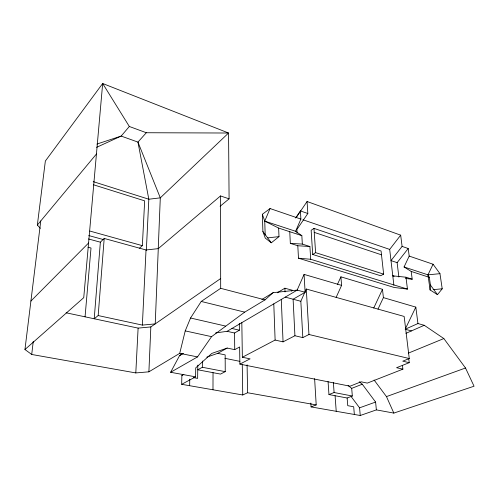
<?xml version="1.0" encoding="UTF-8"?>
<svg xmlns="http://www.w3.org/2000/svg" width="499" height="499" viewBox="0 0 499 499"><rect width="100%" height="100%" fill="white"/><g stroke="black" fill="none" stroke-linecap="round" stroke-linejoin="round"><path stroke-width="0.75" d="M212.986 389.775L213.036 372.666M206.792 357.172L217.707 353.348L225.168 354.883L225.242 371.661L220.533 374.088L197.747 369.784L202.344 367.27L202.407 361.033M197.81 365.137L197.641 378.385L193.369 377.606M183.014 374.5L181.873 375.516L181.673 384.311L195.608 376.851L195.733 367.857L211.819 353.411L227.201 348.059L234.73 349.656L239.639 346.973L239.876 364.114L350.024 386.201L361.076 381.81L367.32 383.101L402.905 369.16L402.456 365.343M189.657 385.702L189.77 379.146M158.277 248.639L155.226 323.895L142.358 325.099L98.178 315.561L94.205 318.774L100.361 242.19L104.191 238.441L146.032 249.968L158.277 248.639L220.508 195.939L229.091 198.839L228.567 133.021L102.675 83.501L45.353 161.034L37.35 225.055L40.332 228.317M158.245 248.483L160.298 197.853L137.949 142.096L121.163 136.077L96.875 144.074M40.762 220.957L24.95 349.518L31.711 354.471L135.803 372.928L148.895 371.824L150.841 326.926L220.664 278.542M142.358 325.099L146.032 249.968M146.326 250.554L148.821 199.22L137.949 142.096L146.313 132.734L228.567 133.021L160.298 197.853L148.821 199.22L93.201 181.63M135.803 372.928L138.111 328.111L66.118 312.798M139.508 248.171L142.358 245.658L144.666 200.847L93.357 184.736M409.199 256.081L433.063 264.233L439.962 273.664L442.214 288.796L437.473 294.647L430.094 289.956L430.425 285.029L429.34 277.357L427.967 274.843L404.059 266.971L409.199 256.081L408.213 248.527L402.094 246.394L400.678 235.16L307.072 201.515L296.263 217.489M98.178 315.561L104.191 238.441M85.061 316.828L91.011 248.009L88.011 247.217M31.711 354.471L33.265 341.366M148.895 371.824L179.715 353.348L185.229 330.893L190.549 318.013L201.222 301.452L220.683 288.322L265.013 299.88L273.146 292.657L297.211 290.1L305.12 292.289L304.084 274.4L341.597 285.384L336.133 297.379M265.194 235.035L264.744 221.119L270.065 208.545L300.891 219.08L295.595 231.274L301.845 235.659L302.332 244.092L309.898 246.512L310.702 259.28L407.465 289.108L405.968 277.213L392.782 275.841L394.154 276.278M297.186 290L304.084 274.4M241.822 322.66L242.358 357.259L275.117 340.05L283.058 341.859L294.921 335.746L302.818 337.605L300.835 301.29L306.292 289.021L404.146 316.441L409.255 358.55L402.768 361.164L409.224 362.686L408.768 358.881M337.393 284.542L340.892 276.833L382.49 289.333L383.394 297.622L377.999 309.112M373.745 308.014L382.49 289.333M430.094 289.956L427.967 274.843L433.063 264.233M405.512 328.542L415.817 307.122L383.394 297.622M195.608 376.851L170.621 372.285L179.503 355.731L181.848 353.722M295.626 218.007L300.417 210.927L307.827 213.51L296.911 229.465L297.117 233.145M170.621 372.285L197.523 356.904L211.57 336.657L244.703 312.137L265.013 299.88M393.886 285.285L389.688 249.413L400.678 235.16M402.094 246.394L391.004 260.621L397.123 262.649L398.863 277.039M397.123 262.649L408.213 248.527M37.35 225.055L96.444 153.998M146.313 132.734L129.328 126.484L121.163 136.077L96.581 147.342M30.913 301.047L88.573 243.025M24.95 349.518L83.745 297.66L102.675 83.501L129.328 126.484M220.109 206.274L229.091 198.839M262.355 214.277L262.892 231.486L265.293 238.123L271.319 242.795L278.997 236.632L278.635 228.068L264.744 221.119L262.355 214.277L270.065 208.545M313.983 228.386L311.145 230.288L312.698 254.471L380.637 275.747L383.644 274.132L381.074 251.016L313.983 228.386L315.593 252.65L312.698 254.471M261.856 299.512L273.146 292.657M277.269 292.788L284.873 288.204L292.67 290.349L291.391 291.104M179.503 355.731L183.513 353.348M215.599 332.952L227.101 331.311L297.211 290.1M227.101 331.311L234.549 332.995L239.401 330.195L239.308 323.439M305.12 292.289L293.106 299.219L294.921 335.746M217.707 353.348L227.201 348.059M181.873 375.516L183.857 374.425M239.876 364.114L250.08 358.856L242.358 357.259M302.818 337.605L308.962 334.498L409.255 358.55M181.673 384.311L242.745 394.977L247.604 392.75L316.204 404.914L314.613 378.629M310.846 403.067L311.064 406.91L360.247 415.499L376.371 409.891L393.836 413.085L474.05 386.22L465.511 368.006L443.848 338.559L424.244 325.286L417.95 323.545L405.176 329.234L411.444 330.912M405.949 333.326L424.244 325.286M408.562 353.055L443.848 338.559M328.061 381.517L328.96 394.566L334.099 392.526L352.331 396.019L351.695 388.365L348.09 385.496M409.224 362.686L396.562 367.713L402.905 369.16M351.695 388.365L362.274 384.211L375.604 402.063L376.371 409.891M311.064 406.91L316.204 404.914M328.96 394.566L347.136 398.002L352.331 396.019M374.113 380.032L386.469 396.605L465.511 368.006M351.19 396.624L359.579 407.826L375.604 402.063M267.583 237.88L278.997 236.632M427.967 274.843L439.962 273.664M433.126 289.663L442.214 288.796M138.111 328.111L150.841 326.926M289.751 231.486L290.337 243.381L302.332 244.092M290.337 243.381L297.803 245.751L309.898 246.512M297.803 245.751L298.483 258.201L310.702 259.28M405.575 278.498L412.199 279.203L411.188 271.419L404.059 266.971M407.465 289.108L394.141 287.461L298.483 258.201M202.344 367.27L225.242 371.661M179.715 353.348L197.523 356.904M224.906 358.319L239.957 361.37M185.229 330.893L211.57 336.657M231.923 328.479L239.401 330.195M190.549 318.013L225.411 326.034M201.222 301.452L244.703 312.137M285.272 297.117L300.835 301.29M88.442 238.952L100.361 242.19M88.753 235.553L103.792 239.682M89.876 231.056L142.358 245.658M315.593 252.65L383.644 274.132M405.968 277.213L412.199 279.203M278.635 228.068L301.845 235.659M411.188 271.419L429.34 277.357M264.744 221.119L295.595 231.274M314.245 232.378L381.498 254.821M302.881 219.753L389.688 249.413M359.236 381.772L362.274 384.211M262.892 231.486L271.319 242.795M430.425 285.029L437.473 294.647M386.469 396.605L393.836 413.085M415.817 307.122L417.95 323.545M359.579 407.826L360.247 415.499M354.34 414.469L353.697 406.76L347.747 405.675L347.136 398.002M340.892 276.833L341.597 285.384M335.085 395.726L336.22 411.301M333.376 382.477L334.099 392.526M307.072 201.515L307.827 213.51M306.292 289.021L308.962 334.498M300.417 210.927L300.891 219.08M284.873 288.204L285.041 291.915M281.286 299.456L283.058 341.859M273.789 303.866L275.117 340.05M247.086 364.806L247.604 392.75M242.264 364.145L242.745 394.977M234.549 332.995L234.73 349.656M220.508 195.939L220.683 288.322"/></g></svg>
